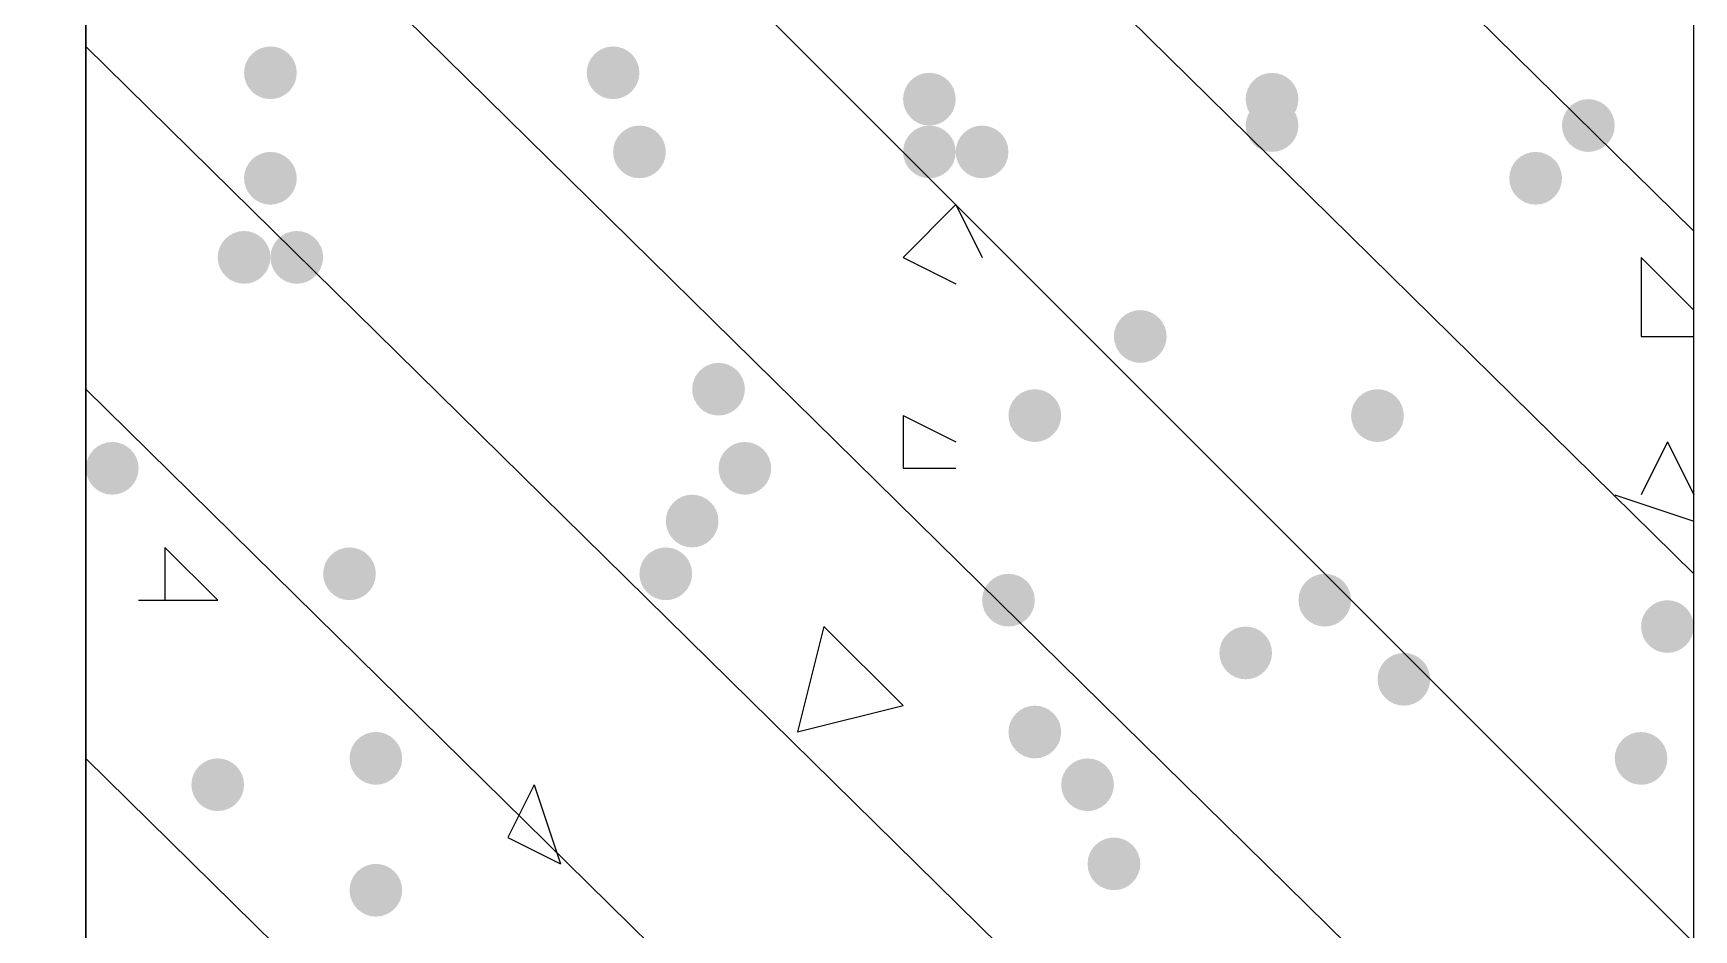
# Model space of a CAD drawing. Header units: inches. Extents: x 11 to 286, y 6 to 196.
# Drawn here: x 184.757 to 187.424, y 72.044 to 73.484 of the extents above; entities that cross this region are included whole.
import ezdxf

# ---------------------------------------------------------------- set-up
doc = ezdxf.new("R2010")
doc.units = ezdxf.units.IN
doc.header["$MEASUREMENT"] = 0
doc.layers.add('PDF_几何图形', color=7, linetype='Continuous')
doc.layers.add('PDF_实体填充', color=7, linetype='Continuous', true_color=0xffffff)

msp = doc.modelspace()

# ---------------------------------------------------------------- hatches: boundary and pattern name
at = {"layer": 'PDF_实体填充', "transparency": 33554559}
h = msp.add_hatch(color=7, dxfattribs=at)
edge = h.paths.add_edge_path(flags=0)
edge.add_spline(control_points=[(185.1801, 73.4201), (185.1801, 73.3968), (185.1611, 73.3778), (185.1378, 73.3778)], knot_values=[0, 0, 0, 0, 1, 1, 1, 1], degree=3, periodic=0)
edge.add_spline(control_points=[(185.1378, 73.3778), (185.1145, 73.3778), (185.0954, 73.3968), (185.0954, 73.4201)], knot_values=[0, 0, 0, 0, 1, 1, 1, 1], degree=3, periodic=0)
edge.add_line((185.0954, 73.4201), (185.0954, 73.4201))
edge.add_spline(control_points=[(185.0954, 73.4201), (185.0954, 73.4434), (185.1145, 73.4624), (185.1378, 73.4624)], knot_values=[0, 0, 0, 0, 1, 1, 1, 1], degree=3, periodic=0)
edge.add_spline(control_points=[(185.1378, 73.4624), (185.1611, 73.4624), (185.1801, 73.4434), (185.1801, 73.4201)], knot_values=[0, 0, 0, 0, 1, 1, 1, 1], degree=3, periodic=0)
edge.add_line((185.1801, 73.4201), (185.1801, 73.4201))
edge.add_line((185.1801, 73.4201), (185.1801, 73.4201))
h = msp.add_hatch(color=7, dxfattribs=at)
edge = h.paths.add_edge_path(flags=0)
edge.add_spline(control_points=[(185.7304, 73.4201), (185.7304, 73.3968), (185.7114, 73.3778), (185.6881, 73.3778)], knot_values=[0, 0, 0, 0, 1, 1, 1, 1], degree=3, periodic=0)
edge.add_spline(control_points=[(185.6881, 73.3778), (185.6648, 73.3778), (185.6458, 73.3968), (185.6458, 73.4201)], knot_values=[0, 0, 0, 0, 1, 1, 1, 1], degree=3, periodic=0)
edge.add_line((185.6458, 73.4201), (185.6458, 73.4201))
edge.add_spline(control_points=[(185.6458, 73.4201), (185.6458, 73.4434), (185.6648, 73.4624), (185.6881, 73.4624)], knot_values=[0, 0, 0, 0, 1, 1, 1, 1], degree=3, periodic=0)
edge.add_spline(control_points=[(185.6881, 73.4624), (185.7114, 73.4624), (185.7304, 73.4434), (185.7304, 73.4201)], knot_values=[0, 0, 0, 0, 1, 1, 1, 1], degree=3, periodic=0)
edge.add_line((185.7304, 73.4201), (185.7304, 73.4201))
edge.add_line((185.7304, 73.4201), (185.7304, 73.4201))
h = msp.add_hatch(color=7, dxfattribs=at)
edge = h.paths.add_edge_path(flags=0)
edge.add_spline(control_points=[(186.2384, 73.3778), (186.2384, 73.3545), (186.2194, 73.3354), (186.1961, 73.3354)], knot_values=[0, 0, 0, 0, 1, 1, 1, 1], degree=3, periodic=0)
edge.add_spline(control_points=[(186.1961, 73.3354), (186.1728, 73.3354), (186.1538, 73.3545), (186.1538, 73.3778)], knot_values=[0, 0, 0, 0, 1, 1, 1, 1], degree=3, periodic=0)
edge.add_line((186.1538, 73.3778), (186.1538, 73.3778))
edge.add_spline(control_points=[(186.1538, 73.3778), (186.1538, 73.4011), (186.1728, 73.4201), (186.1961, 73.4201)], knot_values=[0, 0, 0, 0, 1, 1, 1, 1], degree=3, periodic=0)
edge.add_spline(control_points=[(186.1961, 73.4201), (186.2194, 73.4201), (186.2384, 73.4011), (186.2384, 73.3778)], knot_values=[0, 0, 0, 0, 1, 1, 1, 1], degree=3, periodic=0)
edge.add_line((186.2384, 73.3778), (186.2384, 73.3778))
edge.add_line((186.2384, 73.3778), (186.2384, 73.3778))
h = msp.add_hatch(color=7, dxfattribs=at)
edge = h.paths.add_edge_path(flags=0)
edge.add_spline(control_points=[(186.7888, 73.3778), (186.7888, 73.3545), (186.7697, 73.3354), (186.7464, 73.3354)], knot_values=[0, 0, 0, 0, 1, 1, 1, 1], degree=3, periodic=0)
edge.add_spline(control_points=[(186.7464, 73.3354), (186.7232, 73.3354), (186.7041, 73.3545), (186.7041, 73.3778)], knot_values=[0, 0, 0, 0, 1, 1, 1, 1], degree=3, periodic=0)
edge.add_line((186.7041, 73.3778), (186.7041, 73.3778))
edge.add_spline(control_points=[(186.7041, 73.3778), (186.7041, 73.4011), (186.7232, 73.4201), (186.7464, 73.4201)], knot_values=[0, 0, 0, 0, 1, 1, 1, 1], degree=3, periodic=0)
edge.add_spline(control_points=[(186.7464, 73.4201), (186.7697, 73.4201), (186.7888, 73.4011), (186.7888, 73.3778)], knot_values=[0, 0, 0, 0, 1, 1, 1, 1], degree=3, periodic=0)
edge.add_line((186.7888, 73.3778), (186.7888, 73.3778))
edge.add_line((186.7888, 73.3778), (186.7888, 73.3778))
h = msp.add_hatch(color=7, dxfattribs=at)
edge = h.paths.add_edge_path(flags=0)
edge.add_spline(control_points=[(186.7888, 73.3354), (186.7888, 73.3122), (186.7697, 73.2931), (186.7464, 73.2931)], knot_values=[0, 0, 0, 0, 1, 1, 1, 1], degree=3, periodic=0)
edge.add_spline(control_points=[(186.7464, 73.2931), (186.7232, 73.2931), (186.7041, 73.3122), (186.7041, 73.3354)], knot_values=[0, 0, 0, 0, 1, 1, 1, 1], degree=3, periodic=0)
edge.add_line((186.7041, 73.3354), (186.7041, 73.3354))
edge.add_spline(control_points=[(186.7041, 73.3354), (186.7041, 73.3587), (186.7232, 73.3778), (186.7464, 73.3778)], knot_values=[0, 0, 0, 0, 1, 1, 1, 1], degree=3, periodic=0)
edge.add_spline(control_points=[(186.7464, 73.3778), (186.7697, 73.3778), (186.7888, 73.3587), (186.7888, 73.3354)], knot_values=[0, 0, 0, 0, 1, 1, 1, 1], degree=3, periodic=0)
edge.add_line((186.7888, 73.3354), (186.7888, 73.3354))
edge.add_line((186.7888, 73.3354), (186.7888, 73.3354))
h = msp.add_hatch(color=7, dxfattribs=at)
edge = h.paths.add_edge_path(flags=0)
edge.add_spline(control_points=[(187.2968, 73.3354), (187.2968, 73.3122), (187.2777, 73.2931), (187.2544, 73.2931)], knot_values=[0, 0, 0, 0, 1, 1, 1, 1], degree=3, periodic=0)
edge.add_spline(control_points=[(187.2544, 73.2931), (187.2312, 73.2931), (187.2121, 73.3122), (187.2121, 73.3354)], knot_values=[0, 0, 0, 0, 1, 1, 1, 1], degree=3, periodic=0)
edge.add_line((187.2121, 73.3354), (187.2121, 73.3354))
edge.add_spline(control_points=[(187.2121, 73.3354), (187.2121, 73.3587), (187.2312, 73.3778), (187.2544, 73.3778)], knot_values=[0, 0, 0, 0, 1, 1, 1, 1], degree=3, periodic=0)
edge.add_spline(control_points=[(187.2544, 73.3778), (187.2777, 73.3778), (187.2968, 73.3587), (187.2968, 73.3354)], knot_values=[0, 0, 0, 0, 1, 1, 1, 1], degree=3, periodic=0)
edge.add_line((187.2968, 73.3354), (187.2968, 73.3354))
edge.add_line((187.2968, 73.3354), (187.2968, 73.3354))
h = msp.add_hatch(color=7, dxfattribs=at)
edge = h.paths.add_edge_path(flags=0)
edge.add_spline(control_points=[(185.7728, 73.2931), (185.7728, 73.2698), (185.7537, 73.2508), (185.7304, 73.2508)], knot_values=[0, 0, 0, 0, 1, 1, 1, 1], degree=3, periodic=0)
edge.add_spline(control_points=[(185.7304, 73.2508), (185.7072, 73.2508), (185.6881, 73.2698), (185.6881, 73.2931)], knot_values=[0, 0, 0, 0, 1, 1, 1, 1], degree=3, periodic=0)
edge.add_line((185.6881, 73.2931), (185.6881, 73.2931))
edge.add_spline(control_points=[(185.6881, 73.2931), (185.6881, 73.3164), (185.7072, 73.3354), (185.7304, 73.3354)], knot_values=[0, 0, 0, 0, 1, 1, 1, 1], degree=3, periodic=0)
edge.add_spline(control_points=[(185.7304, 73.3354), (185.7537, 73.3354), (185.7728, 73.3164), (185.7728, 73.2931)], knot_values=[0, 0, 0, 0, 1, 1, 1, 1], degree=3, periodic=0)
edge.add_line((185.7728, 73.2931), (185.7728, 73.2931))
edge.add_line((185.7728, 73.2931), (185.7728, 73.2931))
h = msp.add_hatch(color=7, dxfattribs=at)
edge = h.paths.add_edge_path(flags=0)
edge.add_spline(control_points=[(186.2384, 73.2931), (186.2384, 73.2698), (186.2194, 73.2508), (186.1961, 73.2508)], knot_values=[0, 0, 0, 0, 1, 1, 1, 1], degree=3, periodic=0)
edge.add_spline(control_points=[(186.1961, 73.2508), (186.1728, 73.2508), (186.1538, 73.2698), (186.1538, 73.2931)], knot_values=[0, 0, 0, 0, 1, 1, 1, 1], degree=3, periodic=0)
edge.add_line((186.1538, 73.2931), (186.1538, 73.2931))
edge.add_spline(control_points=[(186.1538, 73.2931), (186.1538, 73.3164), (186.1728, 73.3354), (186.1961, 73.3354)], knot_values=[0, 0, 0, 0, 1, 1, 1, 1], degree=3, periodic=0)
edge.add_spline(control_points=[(186.1961, 73.3354), (186.2194, 73.3354), (186.2384, 73.3164), (186.2384, 73.2931)], knot_values=[0, 0, 0, 0, 1, 1, 1, 1], degree=3, periodic=0)
edge.add_line((186.2384, 73.2931), (186.2384, 73.2931))
edge.add_line((186.2384, 73.2931), (186.2384, 73.2931))
h = msp.add_hatch(color=7, dxfattribs=at)
edge = h.paths.add_edge_path(flags=0)
edge.add_spline(control_points=[(186.3231, 73.2931), (186.3231, 73.2698), (186.3041, 73.2508), (186.2808, 73.2508)], knot_values=[0, 0, 0, 0, 1, 1, 1, 1], degree=3, periodic=0)
edge.add_spline(control_points=[(186.2808, 73.2508), (186.2575, 73.2508), (186.2384, 73.2698), (186.2384, 73.2931)], knot_values=[0, 0, 0, 0, 1, 1, 1, 1], degree=3, periodic=0)
edge.add_line((186.2384, 73.2931), (186.2384, 73.2931))
edge.add_spline(control_points=[(186.2384, 73.2931), (186.2384, 73.3164), (186.2575, 73.3354), (186.2808, 73.3354)], knot_values=[0, 0, 0, 0, 1, 1, 1, 1], degree=3, periodic=0)
edge.add_spline(control_points=[(186.2808, 73.3354), (186.3041, 73.3354), (186.3231, 73.3164), (186.3231, 73.2931)], knot_values=[0, 0, 0, 0, 1, 1, 1, 1], degree=3, periodic=0)
edge.add_line((186.3231, 73.2931), (186.3231, 73.2931))
edge.add_line((186.3231, 73.2931), (186.3231, 73.2931))
h = msp.add_hatch(color=7, dxfattribs=at)
edge = h.paths.add_edge_path(flags=0)
edge.add_spline(control_points=[(185.1801, 73.2508), (185.1801, 73.2275), (185.1611, 73.2084), (185.1378, 73.2084)], knot_values=[0, 0, 0, 0, 1, 1, 1, 1], degree=3, periodic=0)
edge.add_spline(control_points=[(185.1378, 73.2084), (185.1145, 73.2084), (185.0954, 73.2275), (185.0954, 73.2508)], knot_values=[0, 0, 0, 0, 1, 1, 1, 1], degree=3, periodic=0)
edge.add_line((185.0954, 73.2508), (185.0954, 73.2508))
edge.add_spline(control_points=[(185.0954, 73.2508), (185.0954, 73.2741), (185.1145, 73.2931), (185.1378, 73.2931)], knot_values=[0, 0, 0, 0, 1, 1, 1, 1], degree=3, periodic=0)
edge.add_spline(control_points=[(185.1378, 73.2931), (185.1611, 73.2931), (185.1801, 73.2741), (185.1801, 73.2508)], knot_values=[0, 0, 0, 0, 1, 1, 1, 1], degree=3, periodic=0)
edge.add_line((185.1801, 73.2508), (185.1801, 73.2508))
edge.add_line((185.1801, 73.2508), (185.1801, 73.2508))
h = msp.add_hatch(color=7, dxfattribs=at)
edge = h.paths.add_edge_path(flags=0)
edge.add_spline(control_points=[(187.2121, 73.2508), (187.2121, 73.2275), (187.1931, 73.2084), (187.1698, 73.2084)], knot_values=[0, 0, 0, 0, 1, 1, 1, 1], degree=3, periodic=0)
edge.add_spline(control_points=[(187.1698, 73.2084), (187.1465, 73.2084), (187.1274, 73.2275), (187.1274, 73.2508)], knot_values=[0, 0, 0, 0, 1, 1, 1, 1], degree=3, periodic=0)
edge.add_line((187.1274, 73.2508), (187.1274, 73.2508))
edge.add_spline(control_points=[(187.1274, 73.2508), (187.1274, 73.2741), (187.1465, 73.2931), (187.1698, 73.2931)], knot_values=[0, 0, 0, 0, 1, 1, 1, 1], degree=3, periodic=0)
edge.add_spline(control_points=[(187.1698, 73.2931), (187.1931, 73.2931), (187.2121, 73.2741), (187.2121, 73.2508)], knot_values=[0, 0, 0, 0, 1, 1, 1, 1], degree=3, periodic=0)
edge.add_line((187.2121, 73.2508), (187.2121, 73.2508))
edge.add_line((187.2121, 73.2508), (187.2121, 73.2508))
h = msp.add_hatch(color=7, dxfattribs=at)
edge = h.paths.add_edge_path(flags=0)
edge.add_spline(control_points=[(185.1378, 73.1238), (185.1378, 73.1005), (185.1187, 73.0814), (185.0954, 73.0814)], knot_values=[0, 0, 0, 0, 1, 1, 1, 1], degree=3, periodic=0)
edge.add_spline(control_points=[(185.0954, 73.0814), (185.0722, 73.0814), (185.0531, 73.1005), (185.0531, 73.1238)], knot_values=[0, 0, 0, 0, 1, 1, 1, 1], degree=3, periodic=0)
edge.add_line((185.0531, 73.1238), (185.0531, 73.1238))
edge.add_spline(control_points=[(185.0531, 73.1238), (185.0531, 73.1471), (185.0722, 73.1661), (185.0954, 73.1661)], knot_values=[0, 0, 0, 0, 1, 1, 1, 1], degree=3, periodic=0)
edge.add_spline(control_points=[(185.0954, 73.1661), (185.1187, 73.1661), (185.1378, 73.1471), (185.1378, 73.1238)], knot_values=[0, 0, 0, 0, 1, 1, 1, 1], degree=3, periodic=0)
edge.add_line((185.1378, 73.1238), (185.1378, 73.1238))
edge.add_line((185.1378, 73.1238), (185.1378, 73.1238))
h = msp.add_hatch(color=7, dxfattribs=at)
edge = h.paths.add_edge_path(flags=0)
edge.add_spline(control_points=[(185.2224, 73.1238), (185.2224, 73.1005), (185.2034, 73.0814), (185.1801, 73.0814)], knot_values=[0, 0, 0, 0, 1, 1, 1, 1], degree=3, periodic=0)
edge.add_spline(control_points=[(185.1801, 73.0814), (185.1568, 73.0814), (185.1378, 73.1005), (185.1378, 73.1238)], knot_values=[0, 0, 0, 0, 1, 1, 1, 1], degree=3, periodic=0)
edge.add_line((185.1378, 73.1238), (185.1378, 73.1238))
edge.add_spline(control_points=[(185.1378, 73.1238), (185.1378, 73.1471), (185.1568, 73.1661), (185.1801, 73.1661)], knot_values=[0, 0, 0, 0, 1, 1, 1, 1], degree=3, periodic=0)
edge.add_spline(control_points=[(185.1801, 73.1661), (185.2034, 73.1661), (185.2224, 73.1471), (185.2224, 73.1238)], knot_values=[0, 0, 0, 0, 1, 1, 1, 1], degree=3, periodic=0)
edge.add_line((185.2224, 73.1238), (185.2224, 73.1238))
edge.add_line((185.2224, 73.1238), (185.2224, 73.1238))
h = msp.add_hatch(color=7, dxfattribs=at)
edge = h.paths.add_edge_path(flags=0)
edge.add_spline(control_points=[(186.5771, 72.9968), (186.5771, 72.9735), (186.5581, 72.9544), (186.5348, 72.9544)], knot_values=[0, 0, 0, 0, 1, 1, 1, 1], degree=3, periodic=0)
edge.add_spline(control_points=[(186.5348, 72.9544), (186.5115, 72.9544), (186.4924, 72.9735), (186.4924, 72.9968)], knot_values=[0, 0, 0, 0, 1, 1, 1, 1], degree=3, periodic=0)
edge.add_line((186.4924, 72.9968), (186.4924, 72.9968))
edge.add_spline(control_points=[(186.4924, 72.9968), (186.4924, 73.0201), (186.5115, 73.0391), (186.5348, 73.0391)], knot_values=[0, 0, 0, 0, 1, 1, 1, 1], degree=3, periodic=0)
edge.add_spline(control_points=[(186.5348, 73.0391), (186.5581, 73.0391), (186.5771, 73.0201), (186.5771, 72.9968)], knot_values=[0, 0, 0, 0, 1, 1, 1, 1], degree=3, periodic=0)
edge.add_line((186.5771, 72.9968), (186.5771, 72.9968))
edge.add_line((186.5771, 72.9968), (186.5771, 72.9968))
h = msp.add_hatch(color=7, dxfattribs=at)
edge = h.paths.add_edge_path(flags=0)
edge.add_spline(control_points=[(185.8998, 72.9121), (185.8998, 72.8888), (185.8807, 72.8698), (185.8574, 72.8698)], knot_values=[0, 0, 0, 0, 1, 1, 1, 1], degree=3, periodic=0)
edge.add_spline(control_points=[(185.8574, 72.8698), (185.8342, 72.8698), (185.8151, 72.8888), (185.8151, 72.9121)], knot_values=[0, 0, 0, 0, 1, 1, 1, 1], degree=3, periodic=0)
edge.add_line((185.8151, 72.9121), (185.8151, 72.9121))
edge.add_spline(control_points=[(185.8151, 72.9121), (185.8151, 72.9354), (185.8342, 72.9544), (185.8574, 72.9544)], knot_values=[0, 0, 0, 0, 1, 1, 1, 1], degree=3, periodic=0)
edge.add_spline(control_points=[(185.8574, 72.9544), (185.8807, 72.9544), (185.8998, 72.9354), (185.8998, 72.9121)], knot_values=[0, 0, 0, 0, 1, 1, 1, 1], degree=3, periodic=0)
edge.add_line((185.8998, 72.9121), (185.8998, 72.9121))
edge.add_line((185.8998, 72.9121), (185.8998, 72.9121))
h = msp.add_hatch(color=7, dxfattribs=at)
edge = h.paths.add_edge_path(flags=0)
edge.add_spline(control_points=[(186.4078, 72.8698), (186.4078, 72.8465), (186.3887, 72.8274), (186.3654, 72.8274)], knot_values=[0, 0, 0, 0, 1, 1, 1, 1], degree=3, periodic=0)
edge.add_spline(control_points=[(186.3654, 72.8274), (186.3422, 72.8274), (186.3231, 72.8465), (186.3231, 72.8698)], knot_values=[0, 0, 0, 0, 1, 1, 1, 1], degree=3, periodic=0)
edge.add_line((186.3231, 72.8698), (186.3231, 72.8698))
edge.add_spline(control_points=[(186.3231, 72.8698), (186.3231, 72.8931), (186.3422, 72.9121), (186.3654, 72.9121)], knot_values=[0, 0, 0, 0, 1, 1, 1, 1], degree=3, periodic=0)
edge.add_spline(control_points=[(186.3654, 72.9121), (186.3887, 72.9121), (186.4078, 72.8931), (186.4078, 72.8698)], knot_values=[0, 0, 0, 0, 1, 1, 1, 1], degree=3, periodic=0)
edge.add_line((186.4078, 72.8698), (186.4078, 72.8698))
edge.add_line((186.4078, 72.8698), (186.4078, 72.8698))
h = msp.add_hatch(color=7, dxfattribs=at)
edge = h.paths.add_edge_path(flags=0)
edge.add_spline(control_points=[(186.9581, 72.8698), (186.9581, 72.8465), (186.9391, 72.8274), (186.9158, 72.8274)], knot_values=[0, 0, 0, 0, 1, 1, 1, 1], degree=3, periodic=0)
edge.add_spline(control_points=[(186.9158, 72.8274), (186.8925, 72.8274), (186.8734, 72.8465), (186.8734, 72.8698)], knot_values=[0, 0, 0, 0, 1, 1, 1, 1], degree=3, periodic=0)
edge.add_line((186.8734, 72.8698), (186.8734, 72.8698))
edge.add_spline(control_points=[(186.8734, 72.8698), (186.8734, 72.8931), (186.8925, 72.9121), (186.9158, 72.9121)], knot_values=[0, 0, 0, 0, 1, 1, 1, 1], degree=3, periodic=0)
edge.add_spline(control_points=[(186.9158, 72.9121), (186.9391, 72.9121), (186.9581, 72.8931), (186.9581, 72.8698)], knot_values=[0, 0, 0, 0, 1, 1, 1, 1], degree=3, periodic=0)
edge.add_line((186.9581, 72.8698), (186.9581, 72.8698))
edge.add_line((186.9581, 72.8698), (186.9581, 72.8698))
h = msp.add_hatch(color=7, dxfattribs=at)
edge = h.paths.add_edge_path(flags=0)
edge.add_spline(control_points=[(184.9261, 72.7851), (184.9261, 72.7618), (184.9071, 72.7428), (184.8838, 72.7428)], knot_values=[0, 0, 0, 0, 1, 1, 1, 1], degree=3, periodic=0)
edge.add_spline(control_points=[(184.8838, 72.7428), (184.8605, 72.7428), (184.8414, 72.7618), (184.8414, 72.7851)], knot_values=[0, 0, 0, 0, 1, 1, 1, 1], degree=3, periodic=0)
edge.add_line((184.8414, 72.7851), (184.8414, 72.7851))
edge.add_spline(control_points=[(184.8414, 72.7851), (184.8414, 72.8084), (184.8605, 72.8274), (184.8838, 72.8274)], knot_values=[0, 0, 0, 0, 1, 1, 1, 1], degree=3, periodic=0)
edge.add_spline(control_points=[(184.8838, 72.8274), (184.9071, 72.8274), (184.9261, 72.8084), (184.9261, 72.7851)], knot_values=[0, 0, 0, 0, 1, 1, 1, 1], degree=3, periodic=0)
edge.add_line((184.9261, 72.7851), (184.9261, 72.7851))
edge.add_line((184.9261, 72.7851), (184.9261, 72.7851))
h = msp.add_hatch(color=7, dxfattribs=at)
edge = h.paths.add_edge_path(flags=0)
edge.add_spline(control_points=[(185.9421, 72.7851), (185.9421, 72.7618), (185.9231, 72.7428), (185.8998, 72.7428)], knot_values=[0, 0, 0, 0, 1, 1, 1, 1], degree=3, periodic=0)
edge.add_spline(control_points=[(185.8998, 72.7428), (185.8765, 72.7428), (185.8574, 72.7618), (185.8574, 72.7851)], knot_values=[0, 0, 0, 0, 1, 1, 1, 1], degree=3, periodic=0)
edge.add_line((185.8574, 72.7851), (185.8574, 72.7851))
edge.add_spline(control_points=[(185.8574, 72.7851), (185.8574, 72.8084), (185.8765, 72.8274), (185.8998, 72.8274)], knot_values=[0, 0, 0, 0, 1, 1, 1, 1], degree=3, periodic=0)
edge.add_spline(control_points=[(185.8998, 72.8274), (185.9231, 72.8274), (185.9421, 72.8084), (185.9421, 72.7851)], knot_values=[0, 0, 0, 0, 1, 1, 1, 1], degree=3, periodic=0)
edge.add_line((185.9421, 72.7851), (185.9421, 72.7851))
edge.add_line((185.9421, 72.7851), (185.9421, 72.7851))
h = msp.add_hatch(color=7, dxfattribs=at)
edge = h.paths.add_edge_path(flags=0)
edge.add_spline(control_points=[(185.8574, 72.7004), (185.8574, 72.6772), (185.8384, 72.6581), (185.8151, 72.6581)], knot_values=[0, 0, 0, 0, 1, 1, 1, 1], degree=3, periodic=0)
edge.add_spline(control_points=[(185.8151, 72.6581), (185.7918, 72.6581), (185.7728, 72.6772), (185.7728, 72.7004)], knot_values=[0, 0, 0, 0, 1, 1, 1, 1], degree=3, periodic=0)
edge.add_line((185.7728, 72.7004), (185.7728, 72.7004))
edge.add_spline(control_points=[(185.7728, 72.7004), (185.7728, 72.7237), (185.7918, 72.7428), (185.8151, 72.7428)], knot_values=[0, 0, 0, 0, 1, 1, 1, 1], degree=3, periodic=0)
edge.add_spline(control_points=[(185.8151, 72.7428), (185.8384, 72.7428), (185.8574, 72.7237), (185.8574, 72.7004)], knot_values=[0, 0, 0, 0, 1, 1, 1, 1], degree=3, periodic=0)
edge.add_line((185.8574, 72.7004), (185.8574, 72.7004))
edge.add_line((185.8574, 72.7004), (185.8574, 72.7004))
h = msp.add_hatch(color=7, dxfattribs=at)
edge = h.paths.add_edge_path(flags=0)
edge.add_spline(control_points=[(185.3071, 72.6158), (185.3071, 72.5925), (185.2881, 72.5734), (185.2648, 72.5734)], knot_values=[0, 0, 0, 0, 1, 1, 1, 1], degree=3, periodic=0)
edge.add_spline(control_points=[(185.2648, 72.5734), (185.2415, 72.5734), (185.2224, 72.5925), (185.2224, 72.6158)], knot_values=[0, 0, 0, 0, 1, 1, 1, 1], degree=3, periodic=0)
edge.add_line((185.2224, 72.6158), (185.2224, 72.6158))
edge.add_spline(control_points=[(185.2224, 72.6158), (185.2224, 72.6391), (185.2415, 72.6581), (185.2648, 72.6581)], knot_values=[0, 0, 0, 0, 1, 1, 1, 1], degree=3, periodic=0)
edge.add_spline(control_points=[(185.2648, 72.6581), (185.2881, 72.6581), (185.3071, 72.6391), (185.3071, 72.6158)], knot_values=[0, 0, 0, 0, 1, 1, 1, 1], degree=3, periodic=0)
edge.add_line((185.3071, 72.6158), (185.3071, 72.6158))
edge.add_line((185.3071, 72.6158), (185.3071, 72.6158))
h = msp.add_hatch(color=7, dxfattribs=at)
edge = h.paths.add_edge_path(flags=0)
edge.add_spline(control_points=[(185.8151, 72.6158), (185.8151, 72.5925), (185.7961, 72.5734), (185.7728, 72.5734)], knot_values=[0, 0, 0, 0, 1, 1, 1, 1], degree=3, periodic=0)
edge.add_spline(control_points=[(185.7728, 72.5734), (185.7495, 72.5734), (185.7304, 72.5925), (185.7304, 72.6158)], knot_values=[0, 0, 0, 0, 1, 1, 1, 1], degree=3, periodic=0)
edge.add_line((185.7304, 72.6158), (185.7304, 72.6158))
edge.add_spline(control_points=[(185.7304, 72.6158), (185.7304, 72.6391), (185.7495, 72.6581), (185.7728, 72.6581)], knot_values=[0, 0, 0, 0, 1, 1, 1, 1], degree=3, periodic=0)
edge.add_spline(control_points=[(185.7728, 72.6581), (185.7961, 72.6581), (185.8151, 72.6391), (185.8151, 72.6158)], knot_values=[0, 0, 0, 0, 1, 1, 1, 1], degree=3, periodic=0)
edge.add_line((185.8151, 72.6158), (185.8151, 72.6158))
edge.add_line((185.8151, 72.6158), (185.8151, 72.6158))
h = msp.add_hatch(color=7, dxfattribs=at)
edge = h.paths.add_edge_path(flags=0)
edge.add_spline(control_points=[(186.3654, 72.5734), (186.3654, 72.5502), (186.3464, 72.5311), (186.3231, 72.5311)], knot_values=[0, 0, 0, 0, 1, 1, 1, 1], degree=3, periodic=0)
edge.add_spline(control_points=[(186.3231, 72.5311), (186.2998, 72.5311), (186.2808, 72.5502), (186.2808, 72.5734)], knot_values=[0, 0, 0, 0, 1, 1, 1, 1], degree=3, periodic=0)
edge.add_line((186.2808, 72.5734), (186.2808, 72.5734))
edge.add_spline(control_points=[(186.2808, 72.5734), (186.2808, 72.5967), (186.2998, 72.6158), (186.3231, 72.6158)], knot_values=[0, 0, 0, 0, 1, 1, 1, 1], degree=3, periodic=0)
edge.add_spline(control_points=[(186.3231, 72.6158), (186.3464, 72.6158), (186.3654, 72.5967), (186.3654, 72.5734)], knot_values=[0, 0, 0, 0, 1, 1, 1, 1], degree=3, periodic=0)
edge.add_line((186.3654, 72.5734), (186.3654, 72.5734))
edge.add_line((186.3654, 72.5734), (186.3654, 72.5734))
h = msp.add_hatch(color=7, dxfattribs=at)
edge = h.paths.add_edge_path(flags=0)
edge.add_spline(control_points=[(186.8734, 72.5734), (186.8734, 72.5502), (186.8544, 72.5311), (186.8311, 72.5311)], knot_values=[0, 0, 0, 0, 1, 1, 1, 1], degree=3, periodic=0)
edge.add_spline(control_points=[(186.8311, 72.5311), (186.8078, 72.5311), (186.7888, 72.5502), (186.7888, 72.5734)], knot_values=[0, 0, 0, 0, 1, 1, 1, 1], degree=3, periodic=0)
edge.add_line((186.7888, 72.5734), (186.7888, 72.5734))
edge.add_spline(control_points=[(186.7888, 72.5734), (186.7888, 72.5967), (186.8078, 72.6158), (186.8311, 72.6158)], knot_values=[0, 0, 0, 0, 1, 1, 1, 1], degree=3, periodic=0)
edge.add_spline(control_points=[(186.8311, 72.6158), (186.8544, 72.6158), (186.8734, 72.5967), (186.8734, 72.5734)], knot_values=[0, 0, 0, 0, 1, 1, 1, 1], degree=3, periodic=0)
edge.add_line((186.8734, 72.5734), (186.8734, 72.5734))
edge.add_line((186.8734, 72.5734), (186.8734, 72.5734))
h = msp.add_hatch(color=7, dxfattribs=at)
edge = h.paths.add_edge_path(flags=0)
edge.add_spline(control_points=[(187.4238, 72.5311), (187.4238, 72.5078), (187.4047, 72.4888), (187.3814, 72.4888)], knot_values=[0, 0, 0, 0, 1, 1, 1, 1], degree=3, periodic=0)
edge.add_spline(control_points=[(187.3814, 72.4888), (187.3582, 72.4888), (187.3391, 72.5078), (187.3391, 72.5311)], knot_values=[0, 0, 0, 0, 1, 1, 1, 1], degree=3, periodic=0)
edge.add_line((187.3391, 72.5311), (187.3391, 72.5311))
edge.add_spline(control_points=[(187.3391, 72.5311), (187.3391, 72.5544), (187.3582, 72.5734), (187.3814, 72.5734)], knot_values=[0, 0, 0, 0, 1, 1, 1, 1], degree=3, periodic=0)
edge.add_spline(control_points=[(187.3814, 72.5734), (187.4047, 72.5734), (187.4238, 72.5544), (187.4238, 72.5311)], knot_values=[0, 0, 0, 0, 1, 1, 1, 1], degree=3, periodic=0)
edge.add_line((187.4238, 72.5311), (187.4238, 72.5311))
edge.add_line((187.4238, 72.5311), (187.4238, 72.5311))
h = msp.add_hatch(color=7, dxfattribs=at)
edge = h.paths.add_edge_path(flags=0)
edge.add_spline(control_points=[(186.7464, 72.4888), (186.7464, 72.4655), (186.7274, 72.4464), (186.7041, 72.4464)], knot_values=[0, 0, 0, 0, 1, 1, 1, 1], degree=3, periodic=0)
edge.add_spline(control_points=[(186.7041, 72.4464), (186.6808, 72.4464), (186.6618, 72.4655), (186.6618, 72.4888)], knot_values=[0, 0, 0, 0, 1, 1, 1, 1], degree=3, periodic=0)
edge.add_line((186.6618, 72.4888), (186.6618, 72.4888))
edge.add_spline(control_points=[(186.6618, 72.4888), (186.6618, 72.5121), (186.6808, 72.5311), (186.7041, 72.5311)], knot_values=[0, 0, 0, 0, 1, 1, 1, 1], degree=3, periodic=0)
edge.add_spline(control_points=[(186.7041, 72.5311), (186.7274, 72.5311), (186.7464, 72.5121), (186.7464, 72.4888)], knot_values=[0, 0, 0, 0, 1, 1, 1, 1], degree=3, periodic=0)
edge.add_line((186.7464, 72.4888), (186.7464, 72.4888))
edge.add_line((186.7464, 72.4888), (186.7464, 72.4888))
h = msp.add_hatch(color=7, dxfattribs=at)
edge = h.paths.add_edge_path(flags=0)
edge.add_spline(control_points=[(187.0004, 72.4464), (187.0004, 72.4232), (186.9814, 72.4041), (186.9581, 72.4041)], knot_values=[0, 0, 0, 0, 1, 1, 1, 1], degree=3, periodic=0)
edge.add_spline(control_points=[(186.9581, 72.4041), (186.9348, 72.4041), (186.9158, 72.4232), (186.9158, 72.4464)], knot_values=[0, 0, 0, 0, 1, 1, 1, 1], degree=3, periodic=0)
edge.add_line((186.9158, 72.4464), (186.9158, 72.4464))
edge.add_spline(control_points=[(186.9158, 72.4464), (186.9158, 72.4697), (186.9348, 72.4888), (186.9581, 72.4888)], knot_values=[0, 0, 0, 0, 1, 1, 1, 1], degree=3, periodic=0)
edge.add_spline(control_points=[(186.9581, 72.4888), (186.9814, 72.4888), (187.0004, 72.4697), (187.0004, 72.4464)], knot_values=[0, 0, 0, 0, 1, 1, 1, 1], degree=3, periodic=0)
edge.add_line((187.0004, 72.4464), (187.0004, 72.4464))
edge.add_line((187.0004, 72.4464), (187.0004, 72.4464))
h = msp.add_hatch(color=7, dxfattribs=at)
edge = h.paths.add_edge_path(flags=0)
edge.add_spline(control_points=[(186.4078, 72.3618), (186.4078, 72.3385), (186.3887, 72.3194), (186.3654, 72.3194)], knot_values=[0, 0, 0, 0, 1, 1, 1, 1], degree=3, periodic=0)
edge.add_spline(control_points=[(186.3654, 72.3194), (186.3422, 72.3194), (186.3231, 72.3385), (186.3231, 72.3618)], knot_values=[0, 0, 0, 0, 1, 1, 1, 1], degree=3, periodic=0)
edge.add_line((186.3231, 72.3618), (186.3231, 72.3618))
edge.add_spline(control_points=[(186.3231, 72.3618), (186.3231, 72.3851), (186.3422, 72.4041), (186.3654, 72.4041)], knot_values=[0, 0, 0, 0, 1, 1, 1, 1], degree=3, periodic=0)
edge.add_spline(control_points=[(186.3654, 72.4041), (186.3887, 72.4041), (186.4078, 72.3851), (186.4078, 72.3618)], knot_values=[0, 0, 0, 0, 1, 1, 1, 1], degree=3, periodic=0)
edge.add_line((186.4078, 72.3618), (186.4078, 72.3618))
edge.add_line((186.4078, 72.3618), (186.4078, 72.3618))
h = msp.add_hatch(color=7, dxfattribs=at)
edge = h.paths.add_edge_path(flags=0)
edge.add_spline(control_points=[(185.3494, 72.3194), (185.3494, 72.2962), (185.3304, 72.2771), (185.3071, 72.2771)], knot_values=[0, 0, 0, 0, 1, 1, 1, 1], degree=3, periodic=0)
edge.add_spline(control_points=[(185.3071, 72.2771), (185.2838, 72.2771), (185.2648, 72.2962), (185.2648, 72.3194)], knot_values=[0, 0, 0, 0, 1, 1, 1, 1], degree=3, periodic=0)
edge.add_line((185.2648, 72.3194), (185.2648, 72.3194))
edge.add_spline(control_points=[(185.2648, 72.3194), (185.2648, 72.3427), (185.2838, 72.3618), (185.3071, 72.3618)], knot_values=[0, 0, 0, 0, 1, 1, 1, 1], degree=3, periodic=0)
edge.add_spline(control_points=[(185.3071, 72.3618), (185.3304, 72.3618), (185.3494, 72.3427), (185.3494, 72.3194)], knot_values=[0, 0, 0, 0, 1, 1, 1, 1], degree=3, periodic=0)
edge.add_line((185.3494, 72.3194), (185.3494, 72.3194))
edge.add_line((185.3494, 72.3194), (185.3494, 72.3194))
h = msp.add_hatch(color=7, dxfattribs=at)
edge = h.paths.add_edge_path(flags=0)
edge.add_spline(control_points=[(187.3814, 72.3194), (187.3814, 72.2962), (187.3624, 72.2771), (187.3391, 72.2771)], knot_values=[0, 0, 0, 0, 1, 1, 1, 1], degree=3, periodic=0)
edge.add_spline(control_points=[(187.3391, 72.2771), (187.3158, 72.2771), (187.2968, 72.2962), (187.2968, 72.3194)], knot_values=[0, 0, 0, 0, 1, 1, 1, 1], degree=3, periodic=0)
edge.add_line((187.2968, 72.3194), (187.2968, 72.3194))
edge.add_spline(control_points=[(187.2968, 72.3194), (187.2968, 72.3427), (187.3158, 72.3618), (187.3391, 72.3618)], knot_values=[0, 0, 0, 0, 1, 1, 1, 1], degree=3, periodic=0)
edge.add_spline(control_points=[(187.3391, 72.3618), (187.3624, 72.3618), (187.3814, 72.3427), (187.3814, 72.3194)], knot_values=[0, 0, 0, 0, 1, 1, 1, 1], degree=3, periodic=0)
edge.add_line((187.3814, 72.3194), (187.3814, 72.3194))
edge.add_line((187.3814, 72.3194), (187.3814, 72.3194))
h = msp.add_hatch(color=7, dxfattribs=at)
edge = h.paths.add_edge_path(flags=0)
edge.add_spline(control_points=[(185.0954, 72.2771), (185.0954, 72.2538), (185.0764, 72.2348), (185.0531, 72.2348)], knot_values=[0, 0, 0, 0, 1, 1, 1, 1], degree=3, periodic=0)
edge.add_spline(control_points=[(185.0531, 72.2348), (185.0298, 72.2348), (185.0108, 72.2538), (185.0108, 72.2771)], knot_values=[0, 0, 0, 0, 1, 1, 1, 1], degree=3, periodic=0)
edge.add_line((185.0108, 72.2771), (185.0108, 72.2771))
edge.add_spline(control_points=[(185.0108, 72.2771), (185.0108, 72.3004), (185.0298, 72.3194), (185.0531, 72.3194)], knot_values=[0, 0, 0, 0, 1, 1, 1, 1], degree=3, periodic=0)
edge.add_spline(control_points=[(185.0531, 72.3194), (185.0764, 72.3194), (185.0954, 72.3004), (185.0954, 72.2771)], knot_values=[0, 0, 0, 0, 1, 1, 1, 1], degree=3, periodic=0)
edge.add_line((185.0954, 72.2771), (185.0954, 72.2771))
edge.add_line((185.0954, 72.2771), (185.0954, 72.2771))
h = msp.add_hatch(color=7, dxfattribs=at)
edge = h.paths.add_edge_path(flags=0)
edge.add_spline(control_points=[(186.4924, 72.2771), (186.4924, 72.2538), (186.4734, 72.2348), (186.4501, 72.2348)], knot_values=[0, 0, 0, 0, 1, 1, 1, 1], degree=3, periodic=0)
edge.add_spline(control_points=[(186.4501, 72.2348), (186.4268, 72.2348), (186.4078, 72.2538), (186.4078, 72.2771)], knot_values=[0, 0, 0, 0, 1, 1, 1, 1], degree=3, periodic=0)
edge.add_line((186.4078, 72.2771), (186.4078, 72.2771))
edge.add_spline(control_points=[(186.4078, 72.2771), (186.4078, 72.3004), (186.4268, 72.3194), (186.4501, 72.3194)], knot_values=[0, 0, 0, 0, 1, 1, 1, 1], degree=3, periodic=0)
edge.add_spline(control_points=[(186.4501, 72.3194), (186.4734, 72.3194), (186.4924, 72.3004), (186.4924, 72.2771)], knot_values=[0, 0, 0, 0, 1, 1, 1, 1], degree=3, periodic=0)
edge.add_line((186.4924, 72.2771), (186.4924, 72.2771))
edge.add_line((186.4924, 72.2771), (186.4924, 72.2771))
h = msp.add_hatch(color=7, dxfattribs=at)
edge = h.paths.add_edge_path(flags=0)
edge.add_spline(control_points=[(186.5348, 72.1501), (186.5348, 72.1268), (186.5157, 72.1078), (186.4924, 72.1078)], knot_values=[0, 0, 0, 0, 1, 1, 1, 1], degree=3, periodic=0)
edge.add_spline(control_points=[(186.4924, 72.1078), (186.4692, 72.1078), (186.4501, 72.1268), (186.4501, 72.1501)], knot_values=[0, 0, 0, 0, 1, 1, 1, 1], degree=3, periodic=0)
edge.add_line((186.4501, 72.1501), (186.4501, 72.1501))
edge.add_spline(control_points=[(186.4501, 72.1501), (186.4501, 72.1734), (186.4692, 72.1924), (186.4924, 72.1924)], knot_values=[0, 0, 0, 0, 1, 1, 1, 1], degree=3, periodic=0)
edge.add_spline(control_points=[(186.4924, 72.1924), (186.5157, 72.1924), (186.5348, 72.1734), (186.5348, 72.1501)], knot_values=[0, 0, 0, 0, 1, 1, 1, 1], degree=3, periodic=0)
edge.add_line((186.5348, 72.1501), (186.5348, 72.1501))
edge.add_line((186.5348, 72.1501), (186.5348, 72.1501))
h = msp.add_hatch(color=7, dxfattribs=at)
edge = h.paths.add_edge_path(flags=0)
edge.add_spline(control_points=[(185.3494, 72.1078), (185.3494, 72.0845), (185.3304, 72.0654), (185.3071, 72.0654)], knot_values=[0, 0, 0, 0, 1, 1, 1, 1], degree=3, periodic=0)
edge.add_spline(control_points=[(185.3071, 72.0654), (185.2838, 72.0654), (185.2648, 72.0845), (185.2648, 72.1078)], knot_values=[0, 0, 0, 0, 1, 1, 1, 1], degree=3, periodic=0)
edge.add_line((185.2648, 72.1078), (185.2648, 72.1078))
edge.add_spline(control_points=[(185.2648, 72.1078), (185.2648, 72.1311), (185.2838, 72.1501), (185.3071, 72.1501)], knot_values=[0, 0, 0, 0, 1, 1, 1, 1], degree=3, periodic=0)
edge.add_spline(control_points=[(185.3071, 72.1501), (185.3304, 72.1501), (185.3494, 72.1311), (185.3494, 72.1078)], knot_values=[0, 0, 0, 0, 1, 1, 1, 1], degree=3, periodic=0)
edge.add_line((185.3494, 72.1078), (185.3494, 72.1078))
edge.add_line((185.3494, 72.1078), (185.3494, 72.1078))

# ---------------------------------------------------------------- linework, layer by layer
at = {"layer": 'PDF_几何图形'}
for p, q in [((184.8414, 70.5414), (184.8414, 107.3291)), ((187.4238, 68.0014), (187.4238, 107.3291)), ((184.8414, 75.7061), (187.4238, 73.1661)), ((184.8414, 75.1558), (187.4238, 72.6158)), ((184.8414, 74.6054), (187.4238, 72.0231)), ((184.8414, 74.0128), (187.4238, 71.4728)), ((184.8414, 73.4624), (187.4238, 70.9224)), ((186.2384, 73.2084), (186.1538, 73.1238)), ((186.2384, 73.2084), (186.2808, 73.1238)), ((186.1538, 73.1238), (186.2384, 73.0814)), ((187.3391, 73.1238), (187.4238, 73.0391)), ((187.3391, 73.1238), (187.3391, 72.9968)), ((187.3391, 72.9968), (187.4238, 72.9968)), ((184.8414, 72.9121), (187.4238, 70.3721)), ((186.1538, 72.8698), (186.2384, 72.8274)), ((186.1538, 72.8698), (186.1538, 72.7851)), ((187.3814, 72.8274), (187.3391, 72.7428)), ((187.3814, 72.8274), (187.4238, 72.7428)), ((186.1538, 72.7851), (186.2384, 72.7851)), ((187.2968, 72.7428), (187.4238, 72.7004)), ((184.9684, 72.6581), (185.0531, 72.5734)), ((184.9684, 72.6581), (184.9684, 72.5734)), ((184.9261, 72.5734), (185.0531, 72.5734)), ((186.0268, 72.5311), (185.9844, 72.3618)), ((186.0268, 72.5311), (186.1538, 72.4041)), ((185.9844, 72.3618), (186.1538, 72.4041)), ((184.8414, 72.3194), (187.4238, 69.7794)), ((185.5611, 72.2771), (185.5188, 72.1924)), ((185.5611, 72.2771), (185.6034, 72.1501)), ((185.5188, 72.1924), (185.6034, 72.1501))]:
    msp.add_line(p, q, dxfattribs=at)
msp.add_lwpolyline([(184.8414, 76.3834), (184.8414, 70.5414), (182.0898, 70.5414), (182.0898, 76.3834)], close=True, dxfattribs=at)

doc.saveas('drawing.dxf')
